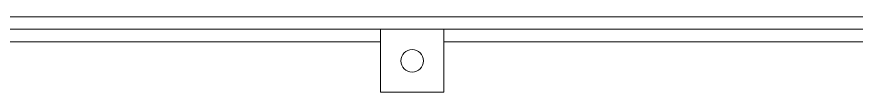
# Model space of a CAD drawing. Header units: inches. Extents: x 22 to 382261, y 22 to 371281.
# Drawn here: x 34529 to 37847, y 235739 to 236039 of the extents above; entities that cross this region are included whole.
import ezdxf

# ---------------------------------------------------------------- set-up
doc = ezdxf.new("R2010")
doc.units = ezdxf.units.IN
doc.header["$MEASUREMENT"] = 0
doc.layers.add('Q-CASE', color=31, linetype='Continuous', lineweight=9)

# ---------------------------------------------------------------- blocks, each defined once
blk = doc.blocks.new('Casework 1 - Casework 1-382926-SITE PLAN')
at = {"layer": 'Q-CASE'}
for p, q in [((26822.8, -8841.8), (-14547.8, -8841.8)), ((-6718.8, -8891.9), (-2468.8, -8891.9)), ((-2468.8, -8891.8), (-2468.8, -9141.8)), ((-2218.8, -8891.8), (-2468.8, -8891.8)), ((-2218.8, -9141.8), (-2218.8, -8891.8)), ((-2218.8, -8891.9), (2031.2, -8891.9)), ((-2468.8, -8941.8), (-6718.8, -8941.8)), ((2031.2, -8941.8), (-2218.8, -8941.8)), ((-2468.8, -9141.8), (-2218.8, -9141.8))]:
    blk.add_line(p, q, dxfattribs=at)
at = {"layer": 'Q-CASE', "lineweight": 18}
for start, end in [(0, 180), (180, 0)]:
    blk.add_arc((-2343.8, -9016.8), 45, start, end, dxfattribs=at)

msp = doc.modelspace()

# ---------------------------------------------------------------- block references
at = {"layer": 'Q-CASE'}
msp.add_blockref('Casework 1 - Casework 1-382926-SITE PLAN', (38435.7, 244880.6), dxfattribs=at)

doc.saveas('drawing.dxf')
